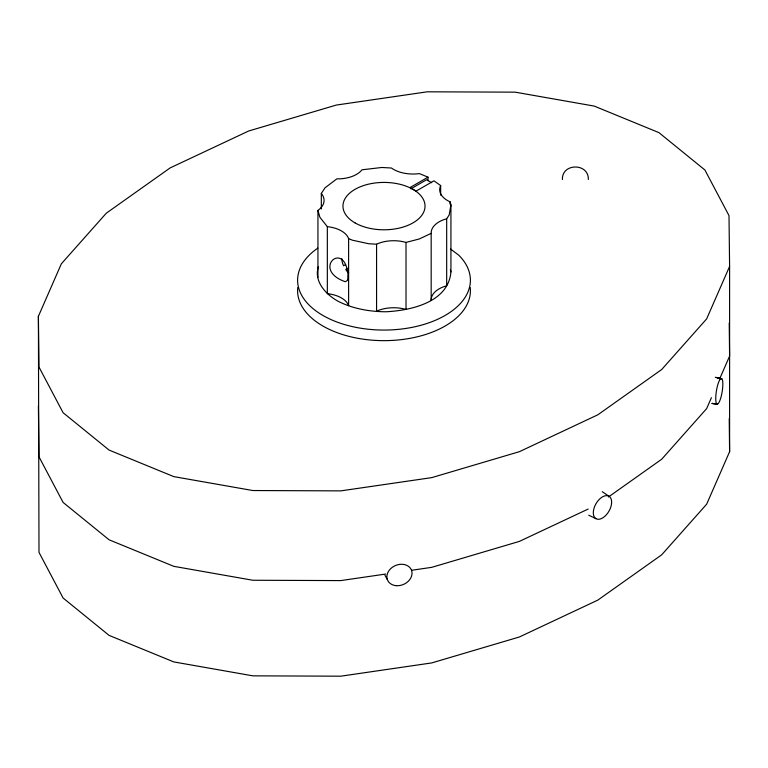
<?xml version="1.0" encoding="UTF-8"?>
<svg xmlns="http://www.w3.org/2000/svg" width="768" height="768" viewBox="0 0 768 768"><rect width="100%" height="100%" fill="white"/><g stroke="black" fill="none" stroke-linecap="round" stroke-linejoin="round"><path stroke-width="1.15" d="M562.406 179.491C561.782 162.845 588.96 162.845 588.326 179.491M318.422 266.544C313.507 281.424 326.045 294.662 338.179 301.315C353.03 308.794 369.59 311.702 386.122 311.77C410.986 310.474 448.454 302.246 450.931 271.901L450.931 204.883L450.058 201.811A26.544 15.322 0 0 1 440.659 185.558L433.93 180.816L416.074 191.117L409.968 187.594L428.016 177.168L428.016 180.758M450.931 204.883L449.194 214.925L446.678 218.774A27.072 15.629 0 0 0 431.174 233.347L419.299 238.963L406.013 242.429A27.254 15.734 0 0 0 376.57 244.195L368.726 243.744L352.368 240.182L348.614 238.627A26.458 15.274 0 0 0 327.341 226.666L319.901 217.296L317.942 210.403A27.6 15.936 0 0 0 321.322 193.45L324.979 187.853L336.826 178.877A26.573 15.341 0 0 0 361.987 169.795L381.878 167.472L391.43 168.019A27.533 15.898 0 0 0 419.386 173.597L428.016 177.168M38.4 316.291L61.354 263.798L106.301 213.187L170.17 167.894L248.611 131.021L336.278 105.072L427.2 91.814L515.174 92.16L594.211 106.08L658.925 132.624L704.899 169.987L729.005 215.616L729.6 266.41L729.6 451.709L706.646 504.202L661.699 554.813L597.83 600.106L519.389 636.979L431.722 662.928L340.8 676.186L252.826 675.84L173.789 661.92L109.075 635.376L63.101 598.013L38.995 552.384L38.4 316.291L38.995 367.085L63.101 412.714L109.075 450.077L173.789 476.621L252.826 490.531L340.8 490.877L431.722 477.629L519.389 451.68L597.83 414.806L661.699 369.514L706.646 318.902L729.6 266.41M711.427 397.68L706.646 408.614L661.699 459.226L608.477 496.963M719.558 379.085L729.6 356.122L729.216 323.05M410.947 188.794L426.595 179.75L431.683 182.698M345.629 264.566L343.594 265.747L343.075 264.662A12.96 7.478 60 0 1 341.846 258.662M347.789 268.31L345.754 269.482L346.426 270.47A12.96 7.478 60 0 0 348.634 272.803M588.154 509.059L519.389 541.392L431.722 567.341L411.648 570.269M385.67 574.051L340.8 580.589L252.826 580.253L173.789 566.333L109.075 539.789L63.101 502.426L38.995 456.797L38.4 406.003M712.003 403.43L716.784 403.891L712.138 403.421M712.762 403.584L717.514 404.083M716.141 377.472L721.805 378.749A12.96 2.899 -80.7 0 1 720.211 399.677A12.96 2.899 -80.7 0 1 715.862 395.53A12.96 2.899 -80.7 0 1 721.805 378.749L717.245 377.683M715.334 377.27L721.066 378.557M588.73 515.203L595.997 518.678M602.246 491.674L608.957 496.234A12.96 7.478 -60 0 1 604.848 516.307A12.96 7.478 -60 0 1 593.626 509.827A12.96 7.478 -60 0 1 608.957 496.234M450.518 248.986L458.822 255.245A86.4 49.882 0 0 1 435.59 320.198A86.4 49.882 0 0 1 321.149 314.41A86.4 49.882 0 0 1 317.827 248.112M384.95 575.29L387.302 579.466M450.346 269.856L450.931 271.901M729.216 418.637L729.6 451.709M450.058 201.811L450.058 204.202M446.678 218.774L446.678 285.792A27.072 15.629 0 0 0 431.174 300.365L431.174 233.347M440.659 185.558L440.659 195.13M406.013 242.429L406.013 309.446A27.254 15.734 0 0 0 376.57 311.213L376.57 244.195M348.614 238.627L348.614 305.645A26.458 15.274 0 0 0 327.341 293.683L327.341 226.666M321.322 193.45L321.322 209.002M317.942 210.403L317.942 277.421M470.218 287.51A86.4 49.882 0 0 1 384 340.646A86.4 49.882 0 0 1 297.782 287.51M348.077 276.23L347.462 280.464L345.264 281.731C310.291 269.405 345.6 238.32 348.077 276.23M354.979 222.864A41.04 23.693 0 0 0 423.638 212.237A41.04 23.693 0 0 0 373.382 183.226A41.04 23.693 0 0 0 354.979 222.864M396.202 585.677A12.96 10.272 -23.2 0 0 411.61 570.518A12.96 10.272 -23.2 0 0 390.557 568.781A12.96 10.272 -23.2 0 0 396.202 585.677"/></g></svg>
